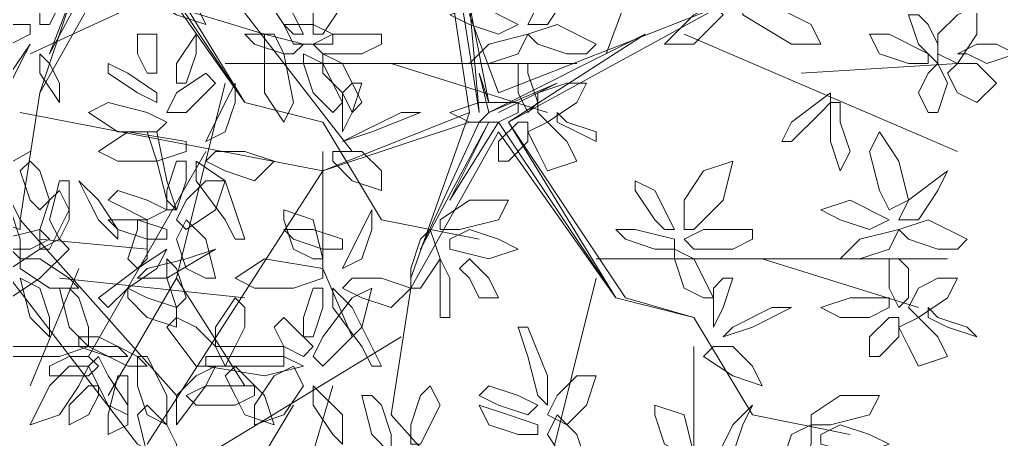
# Model space of a CAD drawing. Header units: millimetres. Extents: x 2576 to 2719, y 1757 to 1977.
# Drawn here: x 2659.665 to 2662.505, y 1814.716 to 1815.93 of the extents above; entities that cross this region are included whole.
import ezdxf

# ---------------------------------------------------------------- set-up
doc = ezdxf.new("R2010")
doc.units = ezdxf.units.MM
doc.layers.add('PDF_0', color=7, linetype='Continuous')
doc.layers.add('PDF_CVL_CUADCON_TIT', color=7, linetype='Continuous')

msp = doc.modelspace()

# ---------------------------------------------------------------- linework, layer by layer
at = {"layer": 'PDF_0', "lineweight": 9}
for points in [[(2661.6156, 1816.8758), (2661.5027, 1816.7346), (2661.4744, 1816.3958), (2660.9661, 1815.9439), (2661.0508, 1815.718), (2661.7003, 1815.9722), (2661.0791, 1815.6333), (2661.4744, 1815.8875), (2661.0226, 1815.6615), (2661.2203, 1815.7463), (2661.0508, 1815.6615)], [(2661.3615, 1815.831), (2661.7286, 1816.8194)], [(2660.7967, 1815.1815), (2660.9661, 1815.6615), (2660.8814, 1816.2263), (2660.3166, 1816.7911)], [(2660.6272, 1815.5486), (2659.9495, 1816.424)], [(2658.9611, 1815.2662), (2659.4694, 1816.0569), (2659.893, 1816.1981), (2659.7518, 1815.831), (2659.9495, 1816.1981), (2659.8365, 1815.9722), (2659.9777, 1816.1981), (2660.3166, 1815.6898), (2660.006, 1816.1981), (2660.3166, 1815.6898), (2659.9777, 1816.1699), (2659.7236, 1815.718), (2659.893, 1816.2263), (2659.4412, 1816.0569), (2658.5657, 1816.2263)], [(2660.9096, 1816.1981), (2660.9943, 1815.6615), (2660.9661, 1815.9722), (2661.0226, 1815.6898), (2660.9943, 1815.7745), (2661.0226, 1815.6615), (2660.9943, 1815.6333), (2660.8249, 1815.2662), (2661.0226, 1815.6333), (2660.9096, 1815.4074), (2661.0508, 1815.6333), (2661.3897, 1815.125), (2661.0791, 1815.6333), (2661.4179, 1815.125), (2661.6156, 1815.0685)], [(2660.3731, 1815.8875), (2659.7236, 1816.0851)], [(2660.0624, 1816.0004), (2659.6953, 1815.831)], [(2661.5874, 1815.8875), (2662.3781, 1815.5486)], [(2660.2601, 1815.8027), (2661.2767, 1815.8027)], [(2660.7402, 1815.8027), (2661.192, 1815.6615)], [(2661.9263, 1815.7745), (2662.3781, 1815.8027)], [(2660.2601, 1815.7463), (2660.1189, 1815.1815)], [(2659.7236, 1815.718), (2659.6671, 1815.3509), (2660.1189, 1814.8426)], [(2660.5425, 1815.6333), (2660.3166, 1815.6898), (2660.5425, 1815.6333), (2660.7119, 1815.3509), (2660.9943, 1815.2944)], [(2659.6671, 1815.6615), (2660.5425, 1815.4921), (2660.0342, 1814.7014)], [(2660.9661, 1815.6333), (2660.5425, 1815.4921), (2660.9661, 1815.6615)], [(2662.0675, 1814.7296), (2661.7851, 1814.7861), (2661.6156, 1815.0685), (2661.3897, 1815.125), (2661.0508, 1815.6051), (2660.7967, 1815.1532), (2660.7402, 1814.7861), (2661.192, 1814.2778)], [(2659.6953, 1815.5486), (2659.0458, 1815.1815)], [(2660.2036, 1815.5486), (2659.8648, 1814.9555)], [(2660.5425, 1815.5486), (2660.5425, 1815.2097), (2660.6272, 1815.012)], [(2660.0342, 1815.2662), (2659.7236, 1815.2944)], [(2661.3332, 1815.2379), (2662.3498, 1815.2379)], [(2661.8133, 1815.2379), (2662.2651, 1815.0967)], [(2659.8365, 1815.2097), (2659.6953, 1814.8708)], [(2660.3166, 1815.125), (2659.78, 1815.1815)], [(2660.3166, 1814.8708), (2660.1189, 1815.1815), (2659.9212, 1814.8426)], [(2661.3332, 1815.1815), (2661.192, 1814.6167)], [(2660.7684, 1815.012), (2660.1189, 1814.6167)], [(2661.6156, 1814.9838), (2661.6156, 1814.6449), (2661.7003, 1814.4472)], [(2660.5708, 1814.8708), (2660.4296, 1814.3908)], [(2660.4578, 1814.8143), (2660.2884, 1814.532)]]:
    msp.add_lwpolyline(points, dxfattribs=at)
for points in [[(2659.7236, 1815.9722), (2659.7518, 1816.0569), (2659.8083, 1816.0851), (2659.8083, 1816.0287), (2659.7518, 1815.9157), (2659.7236, 1815.9157)], [(2660.5143, 1815.8875), (2660.5425, 1815.8875), (2660.599, 1815.9722), (2660.6272, 1816.0851), (2660.5708, 1816.0569), (2660.5143, 1815.9722)], [(2660.0624, 1816.0569), (2660.0342, 1816.0004), (2660.1189, 1815.9439), (2660.2036, 1815.9157), (2660.1754, 1815.9722), (2660.1189, 1816.0287)], [(2661.2485, 1816.0004), (2661.2767, 1816.0569), (2661.1638, 1815.9722), (2661.1355, 1815.9157), (2661.192, 1815.9157)], [(2660.4296, 1815.9157), (2660.3731, 1816.0004), (2660.3731, 1816.0287), (2660.4296, 1816.0004), (2660.486, 1815.8875), (2660.4578, 1815.8875)], [(2661.0508, 1815.8875), (2661.1073, 1815.9157), (2660.9943, 1815.9722), (2660.9096, 1815.9439), (2660.9661, 1815.9157)], [(2661.6156, 1815.9439), (2661.5591, 1815.8875), (2661.5309, 1815.8592), (2661.6156, 1815.8592), (2661.7003, 1815.9439), (2661.6721, 1815.9722)], [(2661.8415, 1815.9722), (2661.9545, 1815.9157), (2661.9827, 1815.8592), (2661.898, 1815.8592), (2661.7568, 1815.9439), (2661.7568, 1815.9722)], [(2662.3216, 1815.8875), (2662.3781, 1815.9439), (2662.4346, 1815.9722), (2662.4346, 1815.8875), (2662.3781, 1815.8027), (2662.3216, 1815.831)], [(2662.2934, 1815.9157), (2662.3216, 1815.8592), (2662.3216, 1815.8027), (2662.2651, 1815.8592), (2662.2369, 1815.9439), (2662.2651, 1815.9439)], [(2659.6953, 1815.8875), (2659.6953, 1815.9157), (2659.6106, 1815.9157), (2659.5259, 1815.8875), (2659.5541, 1815.8592), (2659.6388, 1815.8592)], [(2660.5708, 1815.8592), (2660.5708, 1815.8875), (2660.5143, 1815.9157), (2660.4296, 1815.9157), (2660.4578, 1815.8592), (2660.5143, 1815.8592)], [(2661.2485, 1815.831), (2661.1638, 1815.8592), (2661.1355, 1815.8875), (2661.2203, 1815.9157), (2661.3332, 1815.8592), (2661.305, 1815.831)], [(2660.0624, 1815.7745), (2660.0342, 1815.7745), (2660.006, 1815.831), (2660.006, 1815.8875), (2660.0624, 1815.8875), (2660.0624, 1815.8027)], [(2660.1754, 1815.831), (2660.1472, 1815.7463), (2660.1189, 1815.7463), (2660.1189, 1815.8027), (2660.1754, 1815.8875), (2660.1754, 1815.8592)], [(2660.4296, 1815.831), (2660.3448, 1815.8592), (2660.3166, 1815.8875), (2660.3731, 1815.8875), (2660.486, 1815.8592), (2660.4578, 1815.831)], [(2660.4296, 1815.831), (2660.4578, 1815.6898), (2660.4296, 1815.6333), (2660.3731, 1815.718), (2660.3731, 1815.8875), (2660.4013, 1815.8875)], [(2660.6555, 1815.831), (2660.5425, 1815.831), (2660.5143, 1815.8592), (2660.5708, 1815.8875), (2660.7119, 1815.8875), (2660.7119, 1815.8592)], [(2661.1073, 1815.831), (2661.1355, 1815.8875), (2661.0226, 1815.8592), (2660.9661, 1815.8027), (2661.0226, 1815.8027)], [(2662.2369, 1815.8027), (2662.1522, 1815.831), (2662.1239, 1815.8875), (2662.1804, 1815.8875), (2662.2934, 1815.831), (2662.2934, 1815.8027)], [(2659.6106, 1815.6898), (2659.6671, 1815.8027), (2659.6953, 1815.8592), (2659.6388, 1815.7745), (2659.5541, 1815.6615), (2659.5824, 1815.6333)], [(2662.3781, 1815.831), (2662.4063, 1815.831), (2662.4628, 1815.8027), (2662.5475, 1815.831), (2662.491, 1815.8592), (2662.4346, 1815.8592)], [(2659.78, 1815.7463), (2659.78, 1815.6898), (2659.7236, 1815.7745), (2659.7236, 1815.831), (2659.7518, 1815.8027)], [(2660.5143, 1815.718), (2660.486, 1815.8027), (2660.486, 1815.831), (2660.5425, 1815.8027), (2660.599, 1815.6898), (2660.5708, 1815.6615)], [(2660.599, 1815.718), (2660.5425, 1815.7745), (2660.5425, 1815.831), (2660.599, 1815.8027), (2660.6555, 1815.6898), (2660.6272, 1815.6615)], [(2660.006, 1815.718), (2659.9212, 1815.7745), (2659.9212, 1815.8027), (2659.9777, 1815.7745), (2660.0624, 1815.718), (2660.0624, 1815.6898)], [(2661.1355, 1815.7745), (2661.1638, 1815.6898), (2661.1355, 1815.6615), (2661.1073, 1815.718), (2661.1073, 1815.8027), (2661.1355, 1815.8027)], [(2662.2651, 1815.718), (2662.2934, 1815.7745), (2662.3216, 1815.8027), (2662.3498, 1815.7463), (2662.3216, 1815.6615), (2662.2934, 1815.6615)], [(2662.3498, 1815.7745), (2662.3781, 1815.8027), (2662.4346, 1815.8027), (2662.491, 1815.7463), (2662.4346, 1815.6898), (2662.3781, 1815.718)], [(2660.2036, 1815.718), (2660.1472, 1815.6615), (2660.0907, 1815.6615), (2660.1189, 1815.718), (2660.2036, 1815.7745), (2660.2319, 1815.7463)], [(2660.2601, 1815.6051), (2660.2036, 1815.5768), (2660.2601, 1815.6898), (2660.2884, 1815.7463), (2660.2884, 1815.6898)], [(2660.599, 1815.718), (2660.599, 1815.6333), (2660.599, 1815.6051), (2660.6272, 1815.6615), (2660.6555, 1815.7463), (2660.6272, 1815.7463)], [(2661.1638, 1815.718), (2661.2485, 1815.7463), (2661.305, 1815.7463), (2661.2767, 1815.6898), (2661.192, 1815.6333), (2661.1638, 1815.6615)], [(2661.9827, 1815.6615), (2661.898, 1815.5768), (2661.8698, 1815.5768), (2661.898, 1815.6333), (2662.011, 1815.718), (2662.011, 1815.6898)], [(2660.0907, 1815.6333), (2660.0624, 1815.6051), (2659.9495, 1815.6051), (2659.8648, 1815.6615), (2659.9212, 1815.6898), (2660.0342, 1815.6615)], [(2661.0508, 1815.6333), (2660.9661, 1815.6333), (2660.9096, 1815.6615), (2660.9943, 1815.6898), (2661.1073, 1815.6898), (2661.1073, 1815.6615)], [(2662.0392, 1815.6333), (2662.0675, 1815.5486), (2662.0392, 1815.4921), (2662.011, 1815.5768), (2662.011, 1815.6898), (2662.0392, 1815.6898)], [(2660.7684, 1815.6615), (2660.8249, 1815.6615), (2660.6837, 1815.6051), (2660.599, 1815.5768), (2660.6555, 1815.6051)], [(2661.2203, 1815.6615), (2661.2203, 1815.6333), (2661.2767, 1815.6051), (2661.3332, 1815.5768), (2661.3332, 1815.6051), (2661.2485, 1815.6333)], [(2661.0508, 1815.5768), (2661.1073, 1815.6333), (2661.1355, 1815.6333), (2661.1355, 1815.5768), (2661.0791, 1815.5203), (2661.0508, 1815.5203)], [(2661.1355, 1815.6051), (2661.192, 1815.6333), (2661.2485, 1815.5768), (2661.2767, 1815.5203), (2661.192, 1815.4921), (2661.1638, 1815.5486)], [(2660.0624, 1815.5203), (2659.9495, 1815.5203), (2659.893, 1815.5486), (2659.9777, 1815.6051), (2660.1472, 1815.5768), (2660.1472, 1815.5486)], [(2660.0624, 1815.5203), (2660.0907, 1815.4074), (2660.1189, 1815.3791), (2660.0907, 1815.4639), (2660.0624, 1815.6051), (2660.0342, 1815.6051)], [(2662.1804, 1815.3791), (2662.2369, 1815.4074), (2662.2087, 1815.5203), (2662.1522, 1815.6051), (2662.1239, 1815.5486), (2662.1522, 1815.4356)], [(2660.2036, 1815.5203), (2660.2319, 1815.5486), (2660.3166, 1815.5486), (2660.4013, 1815.5203), (2660.3448, 1815.4639), (2660.2601, 1815.4921)], [(2660.5708, 1815.5486), (2660.5708, 1815.5203), (2660.6272, 1815.4639), (2660.7119, 1815.4356), (2660.7119, 1815.4921), (2660.6555, 1815.5486)], [(2659.7236, 1815.4921), (2659.7518, 1815.4074), (2659.7236, 1815.3791), (2659.6953, 1815.4074), (2659.6671, 1815.4921), (2659.6953, 1815.5203)], [(2660.0907, 1815.3791), (2660.1189, 1815.3791), (2660.1472, 1815.4639), (2660.1472, 1815.5203), (2660.1189, 1815.5203), (2660.0907, 1815.4356)], [(2660.2601, 1815.3509), (2660.1754, 1815.4639), (2660.1754, 1815.5203), (2660.2601, 1815.4639), (2660.3166, 1815.2944), (2660.2884, 1815.2944)], [(2661.5874, 1815.3227), (2661.6156, 1815.3227), (2661.7003, 1815.4074), (2661.7286, 1815.5203), (2661.6439, 1815.4921), (2661.5874, 1815.4074)], [(2662.3216, 1815.4356), (2662.3498, 1815.4921), (2662.2369, 1815.4074), (2662.2087, 1815.3509), (2662.2651, 1815.3509)], [(2659.8083, 1815.4356), (2659.8083, 1815.3509), (2659.78, 1815.2944), (2659.7518, 1815.3509), (2659.78, 1815.4639), (2659.8083, 1815.4639)], [(2659.893, 1815.3509), (2659.8648, 1815.4074), (2659.8365, 1815.4639), (2659.893, 1815.4074), (2659.9495, 1815.3227), (2659.9495, 1815.2944)], [(2660.1189, 1815.3509), (2660.1472, 1815.3227), (2660.2319, 1815.3791), (2660.2601, 1815.4639), (2660.2036, 1815.4639), (2660.1472, 1815.4074)], [(2661.5027, 1815.3509), (2661.4462, 1815.4356), (2661.4462, 1815.4639), (2661.5027, 1815.4356), (2661.5591, 1815.3227), (2661.5309, 1815.3227)], [(2659.6671, 1815.3509), (2659.6671, 1815.3227), (2659.5824, 1815.3509), (2659.5541, 1815.4074), (2659.6106, 1815.4356), (2659.6388, 1815.4074)], [(2659.7236, 1815.3227), (2659.7518, 1815.4074), (2659.78, 1815.4356), (2659.8083, 1815.3791), (2659.7518, 1815.2662), (2659.7236, 1815.2662)], [(2659.9777, 1815.3791), (2660.0342, 1815.3509), (2660.0907, 1815.3791), (2660.0342, 1815.4074), (2659.9495, 1815.4356), (2659.9212, 1815.4074)], [(2659.6388, 1815.3791), (2659.6671, 1815.2944), (2659.6671, 1815.2379), (2659.6106, 1815.2944), (2659.5824, 1815.4074), (2659.6106, 1815.4074)], [(2660.8814, 1815.3227), (2660.8814, 1815.3509), (2660.9661, 1815.4074), (2661.0791, 1815.4074), (2661.0508, 1815.3509), (2660.9379, 1815.3227)], [(2662.1239, 1815.3227), (2662.1804, 1815.3509), (2662.0675, 1815.4074), (2661.9827, 1815.3791), (2662.0392, 1815.3509)], [(2660.4578, 1815.2662), (2660.4296, 1815.3509), (2660.4296, 1815.3791), (2660.5143, 1815.3509), (2660.5425, 1815.2379), (2660.5143, 1815.2379)], [(2660.6555, 1815.2379), (2660.599, 1815.2097), (2660.6555, 1815.3227), (2660.6837, 1815.3791), (2660.6837, 1815.3227)], [(2660.0907, 1815.2944), (2660.0907, 1815.3227), (2660.006, 1815.3509), (2659.9212, 1815.3509), (2659.9495, 1815.3227), (2660.0342, 1815.2944)], [(2660.006, 1815.3227), (2659.9777, 1815.2379), (2660.006, 1815.2097), (2660.0342, 1815.2379), (2660.0342, 1815.3509), (2660.006, 1815.3509)], [(2660.1472, 1815.2097), (2660.1189, 1815.2944), (2660.1472, 1815.3509), (2660.2036, 1815.2944), (2660.2319, 1815.1815), (2660.2036, 1815.1815)], [(2662.3216, 1815.2662), (2662.2369, 1815.2944), (2662.2087, 1815.3227), (2662.2934, 1815.3509), (2662.4063, 1815.2944), (2662.3781, 1815.2662)], [(2659.6953, 1815.2662), (2659.6106, 1815.2662), (2659.5541, 1815.2662), (2659.6106, 1815.2944), (2659.7236, 1815.3227), (2659.7518, 1815.2944)], [(2660.5425, 1815.2662), (2660.4578, 1815.2944), (2660.4296, 1815.3227), (2660.5143, 1815.3227), (2660.599, 1815.2944), (2660.599, 1815.2662)], [(2660.7967, 1815.2097), (2660.8249, 1815.2944), (2660.8531, 1815.3227), (2660.8814, 1815.2379), (2660.8249, 1815.1532), (2660.7967, 1815.1532)], [(2660.9661, 1815.3227), (2661.0508, 1815.2944), (2661.1073, 1815.2662), (2661.0226, 1815.2379), (2660.9096, 1815.2662), (2660.9096, 1815.2944)], [(2661.5027, 1815.2662), (2661.4179, 1815.2944), (2661.3897, 1815.3227), (2661.4462, 1815.3227), (2661.5591, 1815.2944), (2661.5591, 1815.2662)], [(2661.7286, 1815.2662), (2661.6156, 1815.2662), (2661.5874, 1815.2944), (2661.6439, 1815.3227), (2661.7851, 1815.3227), (2661.7851, 1815.2944)], [(2662.1804, 1815.2662), (2662.2087, 1815.3227), (2662.0957, 1815.2944), (2662.0392, 1815.2379), (2662.0957, 1815.2379)], [(2659.78, 1815.2944), (2659.8083, 1815.2662), (2659.7236, 1815.1815), (2659.6388, 1815.125), (2659.6388, 1815.2097), (2659.7236, 1815.2662)], [(2659.9777, 1815.1532), (2660.0624, 1815.2097), (2660.0907, 1815.2662), (2660.006, 1815.2097), (2659.893, 1815.125), (2659.9212, 1815.0967)], [(2660.1472, 1815.2379), (2660.2319, 1815.2662), (2660.0907, 1815.1815), (2660.006, 1815.1815), (2660.0342, 1815.2097)], [(2661.5874, 1815.1532), (2661.5591, 1815.2379), (2661.5591, 1815.2662), (2661.6156, 1815.2379), (2661.6721, 1815.125), (2661.6439, 1815.125)], [(2659.7236, 1815.2379), (2659.8083, 1815.1815), (2659.8365, 1815.1532), (2659.7518, 1815.1532), (2659.6671, 1815.2097), (2659.6671, 1815.2379)], [(2660.1472, 1815.125), (2660.1189, 1815.0967), (2660.0907, 1815.1815), (2660.0907, 1815.2379), (2660.1189, 1815.2097)], [(2660.4578, 1815.1532), (2660.3448, 1815.1532), (2660.2884, 1815.1815), (2660.3731, 1815.2379), (2660.5425, 1815.2097), (2660.5425, 1815.1815)], [(2660.8814, 1815.125), (2660.8814, 1815.2097), (2660.8814, 1815.2379), (2660.9096, 1815.1815), (2660.9096, 1815.0685), (2660.8814, 1815.0685)], [(2660.9379, 1815.2097), (2660.9661, 1815.2379), (2661.0226, 1815.1815), (2661.0508, 1815.125), (2660.9943, 1815.125), (2660.9661, 1815.1815)], [(2662.2369, 1815.2097), (2662.2369, 1815.125), (2662.2087, 1815.0967), (2662.1804, 1815.1532), (2662.1804, 1815.2379), (2662.2087, 1815.2379)], [(2659.7236, 1815.1532), (2659.6671, 1815.1815), (2659.6953, 1815.0685), (2659.7518, 1815.012), (2659.7518, 1815.0685)], [(2660.599, 1815.1532), (2660.6272, 1815.1815), (2660.7119, 1815.1815), (2660.7967, 1815.1532), (2660.7402, 1815.0967), (2660.6555, 1815.125)], [(2661.6721, 1815.1532), (2661.6721, 1815.0685), (2661.6721, 1815.0403), (2661.7003, 1815.0967), (2661.7286, 1815.1815), (2661.7003, 1815.1815)], [(2662.2651, 1815.1532), (2662.3216, 1815.1815), (2662.3781, 1815.1815), (2662.3498, 1815.125), (2662.2651, 1815.0685), (2662.2369, 1815.0967)], [(2659.8365, 1815.125), (2659.8648, 1815.0403), (2659.8648, 1814.9838), (2659.8083, 1815.0403), (2659.78, 1815.1532), (2659.8083, 1815.1532)], [(2659.9777, 1815.1532), (2659.9777, 1815.125), (2660.0342, 1815.0685), (2660.1189, 1815.0403), (2660.1189, 1815.0967), (2660.0342, 1815.125)], [(2660.486, 1815.012), (2660.5143, 1815.012), (2660.5425, 1815.0967), (2660.5425, 1815.1532), (2660.5143, 1815.1532), (2660.486, 1815.0685)], [(2660.5425, 1815.012), (2660.6272, 1815.125), (2660.6837, 1815.1532), (2660.6555, 1815.0403), (2660.5425, 1814.9273), (2660.5143, 1814.9555)], [(2660.6555, 1814.9838), (2660.5708, 1815.0967), (2660.5708, 1815.1532), (2660.6272, 1815.0967), (2660.7119, 1814.9273), (2660.6837, 1814.9273)], [(2660.3166, 1815.0403), (2660.2884, 1814.9838), (2660.2319, 1814.9838), (2660.2319, 1815.0403), (2660.2884, 1815.125), (2660.3166, 1815.0967)], [(2662.1239, 1815.0685), (2662.0392, 1815.0685), (2661.9827, 1815.0967), (2662.0675, 1815.125), (2662.1804, 1815.125), (2662.1804, 1815.0967)], [(2661.8415, 1815.0967), (2661.898, 1815.0967), (2661.7851, 1815.0403), (2661.7003, 1815.012), (2661.7286, 1815.0403)], [(2662.2934, 1815.0967), (2662.2934, 1815.0685), (2662.3498, 1815.0403), (2662.4346, 1815.012), (2662.4063, 1815.0403), (2662.3216, 1815.0685)], [(2660.1754, 1815.0403), (2660.2319, 1814.9838), (2660.2601, 1814.9273), (2660.1754, 1814.9273), (2660.0907, 1815.0403), (2660.1189, 1815.0685)], [(2660.4296, 1815.0685), (2660.4013, 1815.0403), (2660.4296, 1814.9838), (2660.486, 1814.9555), (2660.5143, 1814.9838), (2660.4578, 1815.0403)], [(2662.1239, 1815.012), (2662.1804, 1815.0685), (2662.2087, 1815.0685), (2662.2087, 1815.012), (2662.1522, 1814.9555), (2662.1239, 1814.9555)], [(2662.2087, 1815.0403), (2662.2651, 1815.0685), (2662.3216, 1815.012), (2662.3498, 1814.9555), (2662.2651, 1814.9273), (2662.2369, 1814.9838)], [(2661.1355, 1814.9555), (2661.1638, 1814.8426), (2661.192, 1814.8143), (2661.192, 1814.8991), (2661.1355, 1815.0403), (2661.1073, 1815.0403)], [(2659.893, 1815.012), (2659.9495, 1814.9838), (2659.9777, 1814.9555), (2659.9212, 1814.9555), (2659.8365, 1814.9838), (2659.8365, 1815.012)], [(2659.7236, 1814.9838), (2659.8083, 1814.9838), (2659.8648, 1814.9838), (2659.78, 1814.9555), (2659.6388, 1814.9555), (2659.6388, 1814.9838)], [(2659.9495, 1814.9838), (2660.006, 1814.9555), (2660.0342, 1814.9273), (2659.9777, 1814.9273), (2659.8648, 1814.9838), (2659.893, 1814.9838)], [(2660.4296, 1814.9838), (2660.4296, 1814.9273), (2660.3448, 1814.9273), (2660.2601, 1814.9273), (2660.2884, 1814.9838), (2660.3731, 1814.9838)], [(2661.6721, 1814.9838), (2661.6439, 1814.9555), (2661.7286, 1814.8991), (2661.8133, 1814.8708), (2661.7851, 1814.9273), (2661.7286, 1814.9838)], [(2659.8083, 1814.9555), (2659.8648, 1814.9555), (2659.893, 1814.9273), (2659.8648, 1814.8991), (2659.7518, 1814.8991), (2659.7518, 1814.9273)], [(2659.9212, 1814.8991), (2659.9777, 1814.8143), (2659.9777, 1814.7861), (2659.9212, 1814.8143), (2659.8648, 1814.9273), (2659.893, 1814.9555)], [(2660.006, 1814.9555), (2660.0342, 1814.9555), (2660.0907, 1814.8426), (2660.0907, 1814.7579), (2660.0342, 1814.7861), (2660.006, 1814.8708)], [(2660.2884, 1814.9555), (2660.4296, 1814.9555), (2660.486, 1814.9273), (2660.3731, 1814.8991), (2660.2036, 1814.9273), (2660.2036, 1814.9555)], [(2659.8648, 1814.9273), (2659.8083, 1814.9273), (2659.7518, 1814.8708), (2659.6953, 1814.7579), (2659.78, 1814.7861), (2659.8365, 1814.8708)], [(2660.1189, 1814.8426), (2660.1754, 1814.8991), (2660.2319, 1814.9273), (2660.2036, 1814.8708), (2660.1189, 1814.7579), (2660.1189, 1814.7861)], [(2660.2601, 1814.8991), (2660.2884, 1814.9273), (2660.3731, 1814.8426), (2660.4013, 1814.7579), (2660.3166, 1814.7861), (2660.2884, 1814.8426)], [(2660.4578, 1814.9273), (2660.486, 1814.8708), (2660.4296, 1814.7861), (2660.3448, 1814.7579), (2660.3448, 1814.8143), (2660.4013, 1814.8991)], [(2659.9777, 1814.8426), (2659.9777, 1814.7579), (2659.9212, 1814.7296), (2659.9212, 1814.7861), (2659.9495, 1814.8991), (2659.9777, 1814.8991)], [(2661.192, 1814.7861), (2661.2485, 1814.7579), (2661.305, 1814.8143), (2661.3332, 1814.8991), (2661.2767, 1814.8991), (2661.2203, 1814.8426)], [(2659.893, 1814.8708), (2659.893, 1814.8426), (2659.8648, 1814.7861), (2659.8083, 1814.7579), (2659.8083, 1814.8143), (2659.8648, 1814.8708)], [(2660.2884, 1814.8143), (2660.1754, 1814.8143), (2660.1472, 1814.8426), (2660.2036, 1814.8708), (2660.3448, 1814.8708), (2660.3448, 1814.8426)], [(2660.5143, 1814.8143), (2660.5143, 1814.8708), (2660.599, 1814.7861), (2660.599, 1814.7014), (2660.5708, 1814.7296)], [(2660.7967, 1814.7579), (2660.8249, 1814.8426), (2660.8531, 1814.8708), (2660.8814, 1814.8143), (2660.8249, 1814.7014), (2660.7967, 1814.7014)], [(2661.0508, 1814.8143), (2661.1355, 1814.7861), (2661.1638, 1814.8143), (2661.1073, 1814.8426), (2661.0226, 1814.8708), (2660.9943, 1814.8426)], [(2660.7119, 1814.8143), (2660.7402, 1814.7296), (2660.7402, 1814.6731), (2660.6837, 1814.7296), (2660.6555, 1814.8426), (2660.6837, 1814.8426)], [(2661.9545, 1814.7579), (2661.9545, 1814.7861), (2662.0392, 1814.8426), (2662.1522, 1814.8426), (2662.1239, 1814.7861), (2662.011, 1814.7579)], [(2660.0907, 1814.7579), (2660.1189, 1814.7014), (2660.1189, 1814.6449), (2660.0342, 1814.6731), (2660.006, 1814.7861), (2660.0342, 1814.8143)], [(2661.1638, 1814.7296), (2661.1638, 1814.7579), (2661.0791, 1814.7861), (2660.9943, 1814.8143), (2661.0226, 1814.7579), (2661.1073, 1814.7296)], [(2661.5309, 1814.7014), (2661.5027, 1814.7861), (2661.5027, 1814.8143), (2661.5874, 1814.7861), (2661.6156, 1814.6731), (2661.5874, 1814.6731)], [(2661.7286, 1814.6731), (2661.7568, 1814.7579), (2661.7851, 1814.8143), (2661.7286, 1814.7579), (2661.6721, 1814.6449), (2661.7003, 1814.6449)], [(2661.2485, 1814.6449), (2661.192, 1814.7296), (2661.2203, 1814.7861), (2661.2767, 1814.7296), (2661.305, 1814.6449), (2661.2767, 1814.6167)], [(2661.8698, 1814.6449), (2661.898, 1814.7296), (2661.9545, 1814.7579), (2661.9545, 1814.7014), (2661.898, 1814.5884), (2661.8698, 1814.5884)], [(2662.0392, 1814.7579), (2662.1239, 1814.7296), (2662.1804, 1814.7014), (2662.0957, 1814.6731), (2661.9827, 1814.7014), (2661.9827, 1814.7296)]]:
    msp.add_lwpolyline(points, close=True, dxfattribs=at)
at = {"layer": 'PDF_CVL_CUADCON_TIT', "lineweight": 9}
msp.add_lwpolyline([(2644.7001, 1824.1899), (2650.2915, 1819.5586), (2654.1321, 1816.3675), (2658.6787, 1814.3908), (2663.903, 1811.9621), (2665.0609, 1811.9621), (2660.006, 1814.7014), (2659.1588, 1815.8027), (2657.0973, 1817.4124), (2653.5108, 1819.248), (2652.9743, 1818.7114), (2646.7051, 1823.3145)], dxfattribs=at)

doc.saveas('drawing.dxf')
